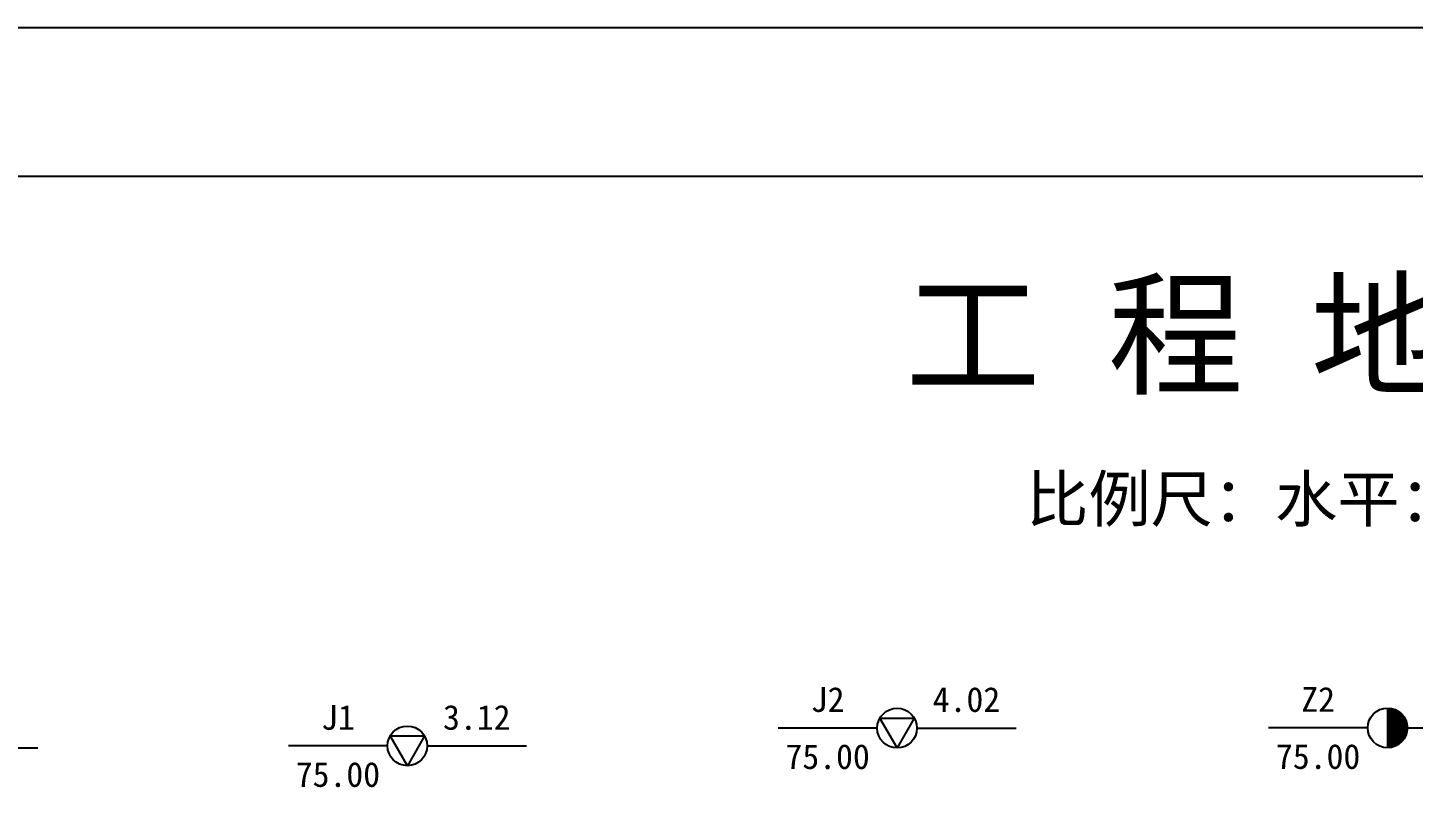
# Model space of a CAD drawing. Extents: x -37 to 3540, y -1485 to 297.
# Drawn here: x 38.3 to 178, y 220.5 to 297 of the extents above; entities that cross this region are included whole.
import ezdxf
from ezdxf.enums import TextEntityAlignment as Align

# ---------------------------------------------------------------- set-up
doc = ezdxf.new("R2010")
doc.units = 0
doc.layers.get('0').update_dxf_attribs({"linetype": 'CONTINUOUS'})
doc.layers.add('FRAME', color=7, linetype='CONTINUOUS')
doc.layers.add('HOLE', color=41, linetype='CONTINUOUS')
doc.styles.add('ST', font='')
doc.styles.get('ST').set_extended_font_data('SimSun')

# ---------------------------------------------------------------- blocks, each defined once
blk = doc.blocks.new('图头_剖面图A3')
at = {"style": 'ST'}
for s, height, p in [('工 程 地 质 剖 面 图', 10, (-15.09, 10.79)), ('比例尺：水平：1∶            垂直：1∶', 4.6, (-11.5, -5.76))]:
    blk.add_text(s, height=height, dxfattribs=at).set_placement(p, align=Align.MIDDLE_CENTER)
for tag, height, p in [('01_剖面号', 10, (64.41, 11.39)), ('03＿纵向比例', 4.6, (50.43, -5.28)), ('02_横向比例', 4.6, (-18.82, -5.99))]:
    blk.add_attdef(tag, text='', height=height, dxfattribs=at).set_placement(p, align=Align.MIDDLE_LEFT)
blk = doc.blocks.new('H_cpt_hole')
for p, q in [((-1.73, 1), (1.73, 1)), ((0, -2), (-1.73, 1)), ((1.73, 1), (0, -2))]:
    blk.add_line(p, q)
blk.add_circle((0, 0), 2)
blk = doc.blocks.new('H_sam_hole')
blk.add_line((0, 2), (0, -2))
at = {"const_width": 2}
blk.add_lwpolyline([(0, -1, 0.414214), (1, 0, 0.414214), (0, 1, 1)], format="xyb", dxfattribs=at)
blk.add_circle((0, 0), 2)

msp = doc.modelspace()

# ---------------------------------------------------------------- linework, layer by layer
at = {"layer": 'FRAME', "color": 245, "linetype": 'Continuous'}
msp.add_line((468.75, 297), (-37.39, 297), dxfattribs=at)
at = {"layer": 'FRAME', "linetype": 'Continuous'}
msp.add_line((448.75, 282), (-17.39, 282), dxfattribs=at)
at = {"layer": 'HOLE', "linetype": 'Continuous'}
for points in [[(123.94, 226.45), (113.94, 226.45)], [(127.94, 226.45), (137.94, 226.45)], [(173.4, 226.47), (163.4, 226.47)], [(177.4, 226.47), (187.4, 226.47)], [(29.29, 224.47), (39.29, 224.47)], [(74.56, 224.66), (64.56, 224.66)], [(78.56, 224.66), (88.56, 224.66)]]:
    msp.add_lwpolyline(points, dxfattribs=at)

# ---------------------------------------------------------------- block references
at = {"layer": 'FRAME'}
msp.add_blockref('图头_剖面图A3', (210, 255.3), dxfattribs=at)
at = {"layer": 'HOLE'}
for name, p in [('H_cpt_hole', (125.94, 226.45)), ('H_sam_hole', (175.4, 226.47)), ('H_cpt_hole', (76.56, 224.66))]:
    msp.add_blockref(name, p, dxfattribs=at)

# ---------------------------------------------------------------- texts
at = {"layer": 'HOLE', "style": 'ST'}
for s, p in [('J2', (118.94, 229.33)), ('4.02', (132.94, 229.33)), ('Z2', (168.4, 229.34)), ('J1', (69.56, 227.53)), ('3.12', (83.56, 227.53)), ('75.00', (118.94, 223.58)), ('75.00', (168.4, 223.59)), ('75.00', (69.56, 221.78))]:
    msp.add_text(s, height=2.5, dxfattribs=at).set_placement(p, align=Align.MIDDLE_CENTER)

doc.saveas('drawing.dxf')
